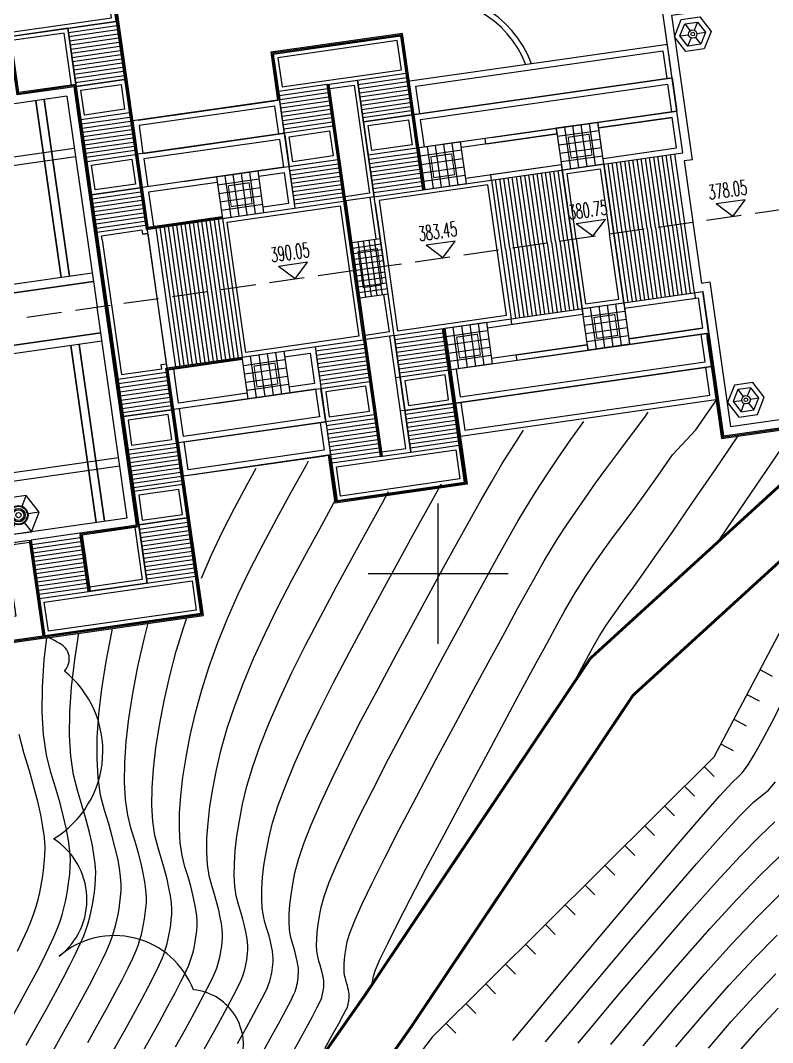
# Model space of a CAD drawing. Extents: x 351134 to 737836, y 2693212 to 3319468.
# Drawn here: x 524668 to 578336, y 3116116 to 3189061 of the extents above; entities that cross this region are included whole.
import ezdxf

# ---------------------------------------------------------------- set-up
doc = ezdxf.new("R2010")
doc.units = 0
doc.linetypes.add('DASH', pattern=[0.35, 0.25, -0.1])
for name, color, linetype in [('00000实测标高', 6, 'CONTINUOUS'), ('00景观层', 10, 'CONTINUOUS'), ('01佛教小品', 2, 'CONTINUOUS'), ('DGX', 8, 'CONTINUOUS'), ('DLSS', 4, 'CONTINUOUS'), ('DMTZ', 3, 'CONTINUOUS'), ('TK', 7, 'CONTINUOUS'), ('绿化', 3, 'CONTINUOUS')]:
    doc.layers.add(name, color=color, linetype=linetype)
doc.styles.add('_TCH_DIM', font='txt.shx', dxfattribs={"width": 0.8, "height": 3.5, "bigfont": 'hztxt.shx'})
doc.linetypes.add('FENCELINE2', pattern='A,6.35,-2.54,[132,ltypeshp.shx,S=2.54,R=0,X=-2.54,Y=0],-2.54,25.4', length=36.83)

# ---------------------------------------------------------------- blocks, each defined once
blk = doc.blocks.new('gehjj')
at = {"layer": '01佛教小品', "color": 11, "linetype": 'Continuous'}
for p, q in [((565372, 2770611), (565676, 2771366)), ((564191, 2771154), (564693, 2770514)), ((563632, 2769762), (564438, 2769877)), ((566602, 2770186), (565796, 2770071)), ((564558, 2768582), (564861, 2769337)), ((565541, 2769434), (566043, 2768794))]:
    blk.add_line(p, q, dxfattribs=at)
at = {"layer": '01佛教小品', "color": 11, "linetype": 'Continuous', "flags": 128}
blk.add_lwpolyline([(566602, 2770186), (565676, 2771366), (564191, 2771154), (563632, 2769762), (564558, 2768582), (566043, 2768794)], close=True, dxfattribs=at)
at = {"layer": '01佛教小品', "color": 11, "linetype": 'Continuous'}
for radius in [686, 636, 486, 386, 186]:
    blk.add_circle((565117, 2769974), radius, dxfattribs=at)

msp = doc.modelspace()

# ---------------------------------------------------------------- linework, layer by layer
at = {"layer": '00000实测标高', "color": 6}
for p, q in [((576387, 3176268, -355302), (574308, 3175971, -355302)), ((575496, 3175080, -355302), (576387, 3176268, -355302)), ((575496, 3175080, -355302), (574308, 3175971, -355302)), ((566413, 3174843, -355302), (564334, 3174546, -355302)), ((565522, 3173655, -355302), (566413, 3174843, -355302)), ((565522, 3173655, -355302), (564334, 3174546, -355302)), ((555696, 3173311, -355302), (553618, 3173014, -355302)), ((554806, 3172123, -355302), (555696, 3173311, -355302)), ((554806, 3172123, -355302), (553618, 3173014, -355302)), ((545155, 3171805, -355302), (543076, 3171508, -355302)), ((544264, 3170617, -355302), (545155, 3171805, -355302)), ((544264, 3170617, -355302), (543076, 3171508, -355302))]:
    msp.add_line(p, q, dxfattribs=at)
at = {"layer": '00000实测标高', "color": 7, "linetype": 'DASH', "ltscale": 10000, "elevation": -355302, "flags": 128}
msp.add_lwpolyline([(369208, 3145600), (691743, 3191693)], dxfattribs=at)
at = {"layer": '00景观层', "linetype": 'Continuous'}
for p, q in [((571104, 3185486, -355302), (570467, 3189941, -355302)), ((528044, 3188502, -355302), (530166, 3173653, -355302)), ((571348, 3179539, -355302), (572055, 3174589, -355302)), ((563329, 3178393, -355302), (564037, 3173443, -355302)), ((566299, 3178817, -355302), (567007, 3173867, -355302)), ((567007, 3173867, -355302), (566299, 3178817, -355302)), ((572763, 3169639, -355302), (572055, 3174589, -355302)), ((567714, 3168917, -355302), (567007, 3173867, -355302)), ((567007, 3173867, -355302), (567714, 3168917, -355302)), ((564744, 3168493, -355302), (564037, 3173443, -355302)), ((573770, 3166831, -355302), (573357, 3169724, -355302)), ((573357, 3169724, -355302), (573781, 3166754, -355302)), ((574194, 3163861, -355302), (573781, 3166754, -355302)), ((533703, 3148904, -355302), (531581, 3163753, -355302)), ((574194, 3163861, -355302), (574831, 3159406, -355302)), ((529496, 3148303, -355302), (528923, 3152312, -355302))]:
    msp.add_line(p, q, dxfattribs=at)
at = {"layer": '00景观层', "color": 250, "linetype": 'Continuous'}
for p, q in [((572074, 3188811, -355302), (572459, 3188320, -355302)), ((572755, 3188362, -355302), (572987, 3188941, -355302)), ((571730, 3187954, -355302), (572348, 3188043, -355302)), ((572300, 3187229, -355302), (572532, 3187807, -355302)), ((572828, 3187850, -355302), (573213, 3187359, -355302)), ((572940, 3188127, -355302), (573557, 3188215, -355302)), ((525778, 3183330, -355302), (527582, 3170708, -355302)), ((527582, 3170708, -355302), (525778, 3183330, -355302)), ((526372, 3183415, -355302), (528176, 3170793, -355302)), ((528176, 3170793, -355302), (526372, 3183415, -355302)), ((527981, 3183645, -355302), (530131, 3168597, -355302)), ((549576, 3176730, -355302), (547844, 3176483, -355302)), ((549916, 3176476, -355302), (547886, 3176186, -355302)), ((573017, 3169271, -355302), (573329, 3167093, -355302)), ((532282, 3153550, -355302), (530131, 3168597, -355302)), ((550991, 3166830, -355302), (549259, 3166583, -355302)), ((551330, 3166576, -355302), (549301, 3166286, -355302)), ((530079, 3153235, -355302), (528275, 3165857, -355302)), ((528275, 3165857, -355302), (530079, 3153235, -355302)), ((530673, 3153320, -355302), (528869, 3165942, -355302)), ((528869, 3165942, -355302), (530673, 3153320, -355302)), ((551755, 3163606, -355302), (551458, 3163564, -355302)), ((575863, 3162715, -355302), (576248, 3162225, -355302)), ((576544, 3162267, -355302), (576777, 3162846, -355302)), ((575520, 3161859, -355302), (576137, 3161947, -355302)), ((576089, 3161133, -355302), (576322, 3161712, -355302)), ((576618, 3161755, -355302), (577003, 3161264, -355302)), ((576729, 3162032, -355302), (577346, 3162120, -355302)), ((552094, 3161230, -355302), (551797, 3161188, -355302))]:
    msp.add_line(p, q, dxfattribs=at)
at = {"layer": '00景观层', "color": 1}
for p, q in [((528649, 3184267, -355302), (530166, 3173653, -355302)), ((533072, 3181948, -355302), (543169, 3183391, -355302)), ((533412, 3179572, -355302), (543509, 3181015, -355302)), ((543525, 3180902, -355302), (543849, 3178639, -355302)), ((533098, 3153139, -355302), (531581, 3163753, -355302)), ((546436, 3160537, -355302), (546112, 3162800, -355302)), ((536354, 3158981, -355302), (546452, 3160424, -355302)), ((536694, 3156605, -355302), (546791, 3158048, -355302))]:
    msp.add_line(p, q, dxfattribs=at)
at = {"layer": '00景观层', "color": 250, "linetype": 'DASH', "ltscale": 100}
for p, q in [((562962, 3180967, -355302), (562905, 3181362, -355302)), ((565931, 3181391, -355302), (565875, 3181787, -355302)), ((566299, 3178817, -355302), (565875, 3181787, -355302)), ((566299, 3178817, -355302), (566243, 3179213, -355302)), ((563329, 3178393, -355302), (563273, 3178789, -355302)), ((563329, 3178393, -355302), (563273, 3178789, -355302)), ((558281, 3177671, -355302), (558224, 3178067, -355302)), ((572763, 3169639, -355302), (572819, 3169243, -355302)), ((573357, 3169724, -355302), (573413, 3169328, -355302)), ((567714, 3168917, -355302), (567771, 3168521, -355302)), ((567714, 3168917, -355302), (568138, 3165947, -355302)), ((564744, 3168493, -355302), (564801, 3168097, -355302)), ((565112, 3165919, -355302), (565169, 3165523, -355302)), ((568082, 3166343, -355302), (568138, 3165947, -355302))]:
    msp.add_line(p, q, dxfattribs=at)
at = {"layer": '00景观层', "color": 11}
for p, q in [((565960, 3181192, -355302), (562990, 3180768, -355302)), ((563499, 3181447, -355302), (563923, 3178478, -355302)), ((564517, 3178562, -355302), (564093, 3181532, -355302)), ((565111, 3178647, -355302), (564687, 3181617, -355302)), ((565705, 3178732, -355302), (565281, 3181702, -355302)), ((563075, 3180174, -355302), (566045, 3180598, -355302)), ((556159, 3179792, -355302), (553189, 3179368, -355302)), ((553698, 3180047, -355302), (554123, 3177077, -355302)), ((554717, 3177162, -355302), (554292, 3180132, -355302)), ((555311, 3177246, -355302), (554886, 3180217, -355302)), ((555905, 3177331, -355302), (555480, 3180301, -355302)), ((563160, 3179580, -355302), (566130, 3180004, -355302)), ((553274, 3178774, -355302), (556244, 3179198, -355302)), ((563245, 3178986, -355302), (566214, 3179410, -355302)), ((541452, 3175265, -355302), (541027, 3178235, -355302)), ((553359, 3178180, -355302), (556329, 3178604, -355302)), ((541706, 3177726, -355302), (538736, 3177302, -355302)), ((539245, 3177981, -355302), (539670, 3175011, -355302)), ((540264, 3175096, -355302), (539839, 3178066, -355302)), ((540858, 3175181, -355302), (540433, 3178151, -355302)), ((553444, 3177586, -355302), (556414, 3178010, -355302)), ((538821, 3176708, -355302), (541791, 3177132, -355302)), ((538906, 3176114, -355302), (541876, 3176538, -355302)), ((538991, 3175520, -355302), (541961, 3175944, -355302)), ((548367, 3172820, -355302), (550397, 3173110, -355302)), ((548424, 3172424, -355302), (550453, 3172714, -355302)), ((548480, 3172028, -355302), (550510, 3172318, -355302)), ((548537, 3171632, -355302), (550566, 3171922, -355302)), ((548594, 3171236, -355302), (550623, 3171526, -355302)), ((548650, 3170840, -355302), (550680, 3171130, -355302)), ((548707, 3170444, -355302), (550736, 3170734, -355302)), ((548763, 3170048, -355302), (550793, 3170338, -355302)), ((548820, 3169652, -355302), (550849, 3169942, -355302)), ((566526, 3168748, -355302), (566950, 3165778, -355302)), ((567120, 3168833, -355302), (567544, 3165863, -355302)), ((564829, 3167899, -355302), (567799, 3168324, -355302)), ((565762, 3165608, -355302), (565338, 3168578, -355302)), ((565932, 3168663, -355302), (566356, 3165693, -355302)), ((556132, 3167262, -355302), (556556, 3164292, -355302)), ((556726, 3167347, -355302), (557150, 3164377, -355302)), ((557320, 3167432, -355302), (557744, 3164462, -355302)), ((564914, 3167306, -355302), (567884, 3167730, -355302)), ((555029, 3166498, -355302), (557998, 3166923, -355302)), ((555962, 3164207, -355302), (555538, 3167177, -355302)), ((564999, 3166712, -355302), (567969, 3167136, -355302)), ((568053, 3166542, -355302), (565084, 3166117, -355302)), ((555113, 3165904, -355302), (558083, 3166329, -355302)), ((541509, 3162142, -355302), (541085, 3165112, -355302)), ((541678, 3165197, -355302), (542103, 3162227, -355302)), ((542272, 3165282, -355302), (542697, 3162312, -355302)), ((542866, 3165367, -355302), (543291, 3162397, -355302)), ((555198, 3165311, -355302), (558168, 3165735, -355302)), ((558253, 3165141, -355302), (555283, 3164716, -355302)), ((540575, 3164433, -355302), (543545, 3164858, -355302)), ((540660, 3163839, -355302), (543630, 3164264, -355302)), ((540745, 3163245, -355302), (543715, 3163670, -355302)), ((543800, 3163076, -355302), (540830, 3162651, -355302))]:
    msp.add_line(p, q, dxfattribs=at)
at = {"layer": '00景观层', "color": 7}
for p, q in [((531581, 3163753, -355302), (530166, 3173653, -355302)), ((548311, 3173216, -355302), (550340, 3173506, -355302)), ((548877, 3169256, -355302), (550906, 3169546, -355302))]:
    msp.add_line(p, q, dxfattribs=at)
at = {"layer": '00景观层', "linetype": 'Continuous', "elevation": -355302, "flags": 128}
msp.add_lwpolyline([(561136, 3185958, 0.370406), (552388, 3190841, -0.433321), (539632, 3198339, 0.525419), (524577, 3205903)], format="xyb", dxfattribs=at)
at = {"layer": '00景观层', "color": 8, "linetype": 'Continuous', "elevation": -355302, "flags": 128}
msp.add_lwpolyline([(560730, 3185900, 0.366421), (552484, 3190453, -0.433307), (539238, 3198267, 0.527743), (524721, 3205525)], format="xyb", dxfattribs=at)
at = {"layer": '00景观层', "linetype": 'Continuous', "ltscale": 200, "elevation": -355302, "flags": 128}
for points in [[(571517, 3182593), (570467, 3189941), (602393, 3194503), (603868, 3184186)], [(573633, 3166733), (574704, 3159237), (606926, 3163842), (605431, 3174308)], [(573781, 3166754), (574831, 3159406), (606757, 3163969), (605282, 3174286)]]:
    msp.add_lwpolyline(points, dxfattribs=at)
at = {"layer": '00景观层', "color": 7, "elevation": -355302, "flags": 128}
for points in [[(519969, 3190227), (531254, 3191840), (533758, 3174318), (539055, 3175075)], [(520966, 3183248), (519990, 3190079), (531127, 3191670), (533631, 3174148)], [(531509, 3188998), (531127, 3191670), (519990, 3190079), (520372, 3187406), (531657, 3189019)], [(520372, 3187406), (531509, 3188998)], [(528617, 3184493), (528044, 3188502), (523837, 3187901)], [(527698, 3184210), (524431, 3183743), (523837, 3187901)], [(530874, 3168703), (528617, 3184493), (524558, 3183913), (523985, 3187922)], [(553529, 3176992), (551937, 3188129), (542533, 3186785), (543021, 3183370)], [(553380, 3176971), (551810, 3187959), (542703, 3186658), (543169, 3183391)], [(532103, 3184840), (528638, 3184345)], [(528638, 3184345), (532103, 3184840), (532443, 3182464), (528978, 3181969), (528638, 3184345)], [(547738, 3176164), (546549, 3184480), (548727, 3184791), (549916, 3176476)], [(530725, 3168682), (528490, 3184323), (527698, 3184210)], [(527698, 3184210), (527698, 3184210)], [(528490, 3184323), (530725, 3168682)], [(547886, 3176186), (546698, 3184501)], [(563329, 3178392), (566299, 3178817), (565875, 3181787), (562905, 3181362), (563329, 3178392)], [(553529, 3176992), (556499, 3177416), (556074, 3180386), (553105, 3179962), (553529, 3176992)], [(529402, 3178999), (532867, 3179494), (533207, 3177118), (529742, 3176623), (529402, 3178999)], [(539076, 3174926), (542046, 3175350), (541621, 3178320), (538651, 3177896), (539076, 3174926)], [(564037, 3173443), (563329, 3178393), (566299, 3178817), (567007, 3173867)], [(558281, 3177671), (559695, 3167771)], [(573357, 3169724), (573781, 3166754), (573781, 3166754), (574831, 3159406), (584978, 3160857), (584320, 3165460), (596051, 3167136), (594527, 3177800)], [(529742, 3176623), (533207, 3177118)], [(549153, 3166265), (547738, 3176164)], [(551330, 3166576), (549916, 3176476)], [(549986, 3175981), (550623, 3171526)], [(533631, 3174148), (539373, 3174969)], [(539076, 3174927), (540491, 3165027)], [(530124, 3173950), (533589, 3174445)], [(564037, 3173443), (564744, 3168493), (567714, 3168917), (567007, 3173867)], [(530166, 3173653), (531581, 3163753)], [(551260, 3167071), (550623, 3171526)], [(564744, 3168493), (567714, 3168918), (568138, 3165948), (565169, 3165523), (564744, 3168493)], [(530874, 3168703), (533130, 3152914), (529071, 3152334), (529644, 3148324)], [(530725, 3168682), (532961, 3153041), (532169, 3152928)], [(532961, 3153041), (530725, 3168682)], [(554944, 3167092), (557914, 3167517), (558338, 3164547), (555368, 3164122), (554944, 3167092)], [(554944, 3167092), (556535, 3155955), (547131, 3154611), (546643, 3158027)], [(554795, 3167071), (556366, 3156083), (547258, 3154781), (546791, 3158048)], [(549153, 3166265), (550341, 3157949), (552519, 3158260), (551330, 3166576)], [(573781, 3166754), (574852, 3159258)], [(549301, 3166286), (550489, 3157970)], [(540490, 3165027), (543460, 3165452), (543885, 3162482), (540915, 3162057), (540490, 3165027)], [(526434, 3144987), (537720, 3146599), (535216, 3164121), (540512, 3164878)], [(535046, 3164249), (540788, 3165069)], [(525437, 3151966), (526413, 3145135), (537550, 3146727), (535046, 3164249)], [(531624, 3163456), (535088, 3163952)], [(532006, 3160784), (535470, 3161279)], [(532345, 3158408), (535810, 3158903), (535470, 3161279), (532006, 3160784), (532345, 3158408)], [(533109, 3153062), (536574, 3153557), (536234, 3155933), (532769, 3155438), (533109, 3153062)], [(536574, 3153557), (533109, 3153062)], [(532169, 3152928), (528902, 3152461), (529496, 3148303)], [(533130, 3152914), (533703, 3148904), (529496, 3148303)], [(532169, 3152928), (532169, 3152928)], [(525288, 3151944), (523457, 3151683), (524172, 3146683), (492444, 3142149)], [(525288, 3151944), (526265, 3145114), (492706, 3140318)], [(525437, 3151966), (526434, 3144987), (492727, 3140169)], [(525288, 3151944), (525437, 3151966)], [(528902, 3152461), (525437, 3151966)], [(537168, 3149399), (537550, 3146727), (526413, 3145135), (526031, 3147808), (537316, 3149421)], [(526031, 3147808), (537168, 3149399)], [(526413, 3145135), (537550, 3146727)], [(526413, 3145135), (526434, 3144987)]]:
    msp.add_lwpolyline(points, dxfattribs=at)
at = {"layer": '00景观层', "color": 31, "linetype": 'FENCELINE2', "ltscale": 150, "elevation": -355302, "flags": 128}
for points in [[(519980, 3190153), (531191, 3191755), (533695, 3174233), (539065, 3175001)], [(530799, 3168693), (528554, 3184408), (524495, 3183828), (523911, 3187912)], [(553455, 3176981), (551874, 3188044), (542618, 3186721), (543095, 3183380)], [(546624, 3184491), (550415, 3157960)], [(573707, 3166743), (574767, 3159322), (606842, 3163905), (605357, 3174297)], [(530799, 3168693), (533045, 3152977), (528987, 3152397), (529570, 3148314)], [(554869, 3167082), (556450, 3156019), (547194, 3154696), (546717, 3158037)], [(526424, 3145061), (537635, 3146663), (535131, 3164185), (540501, 3164952)], [(525363, 3151955), (526349, 3145050), (492716, 3140244)]]:
    msp.add_lwpolyline(points, dxfattribs=at)
at = {"layer": '00景观层', "color": 250, "linetype": 'Continuous', "elevation": -355302, "flags": 128}
for points in [[(531170, 3189252), (530872, 3191331), (520330, 3189824), (520627, 3187745)], [(573557, 3188215), (573213, 3187359), (572300, 3187229), (571730, 3187954), (572074, 3188811), (572987, 3188941)], [(543339, 3184324), (551853, 3185541), (551556, 3187620), (543042, 3186403)], [(528978, 3184090), (531849, 3184500), (532103, 3182719), (529232, 3182308)], [(549491, 3181567), (552362, 3181977), (552617, 3180195), (549746, 3179785)], [(543848, 3180760), (546719, 3181171), (546974, 3179388), (544103, 3178979)], [(529742, 3178744), (532613, 3179155), (532867, 3177373), (529996, 3176963)], [(558026, 3177332), (550255, 3176221), (551585, 3166915), (559356, 3168026)], [(539415, 3174672), (547483, 3175825), (548813, 3166519), (540745, 3165366)], [(552349, 3161570), (555220, 3161980), (554965, 3163762), (552094, 3163351)], [(546706, 3160763), (549577, 3161173), (549322, 3162956), (546452, 3162545)], [(577346, 3162120), (576777, 3162846), (575863, 3162715), (575520, 3161859), (576089, 3161133), (577003, 3161264)], [(532600, 3158747), (535470, 3159157), (535216, 3160939), (532345, 3160529)], [(547216, 3157199), (555729, 3158416), (556026, 3156337), (547513, 3155120)], [(533364, 3153401), (536234, 3153812), (535980, 3155594), (533109, 3155183)], [(536913, 3149060), (537211, 3146981), (526668, 3145474), (526371, 3147553)]]:
    msp.add_lwpolyline(points, close=True, dxfattribs=at)
for points in [[(572621, 3179114), (572027, 3183272), (572027, 3183272), (571146, 3189432), (580105, 3190712), (580763, 3186109), (592494, 3187785), (593933, 3177715)], [(528087, 3188205), (531551, 3188701)], [(528320, 3184451), (527790, 3188163), (524028, 3187625)], [(528129, 3187908), (531594, 3188404)], [(528172, 3187611), (531636, 3188107)], [(528214, 3187315), (531679, 3187810)], [(528256, 3187018), (531721, 3187513)], [(528299, 3186721), (531764, 3187216)], [(528341, 3186424), (531806, 3186919)], [(528384, 3186127), (531849, 3186622)], [(528426, 3185830), (531891, 3186325)], [(553161, 3182394), (552878, 3184374), (570499, 3186892), (570782, 3184913)], [(528469, 3185533), (531933, 3186028)], [(528511, 3185236), (531976, 3185731)], [(528554, 3184939), (532018, 3185434)], [(528596, 3184642), (532061, 3185137)], [(548770, 3184494), (552235, 3184989)], [(546592, 3184183), (543127, 3183688)], [(546740, 3184204), (546740, 3184204), (548473, 3184452), (549576, 3176730)], [(548812, 3184197), (552277, 3184692)], [(548855, 3183900), (552319, 3184395)], [(548897, 3183603), (552362, 3184098)], [(553500, 3180018), (553218, 3181998), (570839, 3184517), (571121, 3182537)], [(527981, 3183645), (518477, 3182286)], [(546634, 3183886), (543169, 3183391)], [(546677, 3183589), (543212, 3183094)], [(548939, 3183306), (552404, 3183801)], [(548982, 3183009), (552447, 3183504)], [(543113, 3180958), (542830, 3182938), (533129, 3181552), (533412, 3179572)], [(546719, 3183292), (543254, 3182797)], [(546762, 3182995), (543297, 3182500)], [(546804, 3182698), (543339, 3182203)], [(549024, 3182712), (552489, 3183207)], [(549067, 3182415), (552532, 3182911)], [(552574, 3182614), (549109, 3182118)], [(529020, 3181672), (532485, 3182167)], [(529063, 3181375), (532528, 3181870)], [(546846, 3182401), (543382, 3181906)], [(546889, 3182104), (543424, 3181609)], [(565931, 3181391), (571178, 3182141)], [(566243, 3179213), (571489, 3179963), (571178, 3182141), (565931, 3181391)], [(529105, 3181078), (532570, 3181573)], [(529148, 3180781), (532612, 3181276)], [(546931, 3181807), (543467, 3181312)], [(529190, 3180484), (532655, 3180979)], [(529233, 3180187), (532697, 3180682)], [(530923, 3180731), (532313, 3180930)], [(543453, 3178583), (543170, 3180562), (533468, 3179176), (533751, 3177196)], [(562962, 3180967), (556131, 3179990)], [(557876, 3180240), (557819, 3180636)], [(557913, 3180245), (562962, 3180967)], [(528511, 3179932), (475967, 3172423)], [(529275, 3179890), (532740, 3180385)], [(529317, 3179593), (532782, 3180088)], [(529360, 3179296), (532825, 3179791)], [(528596, 3179338), (476356, 3171873)], [(549534, 3179149), (552998, 3179644)], [(549576, 3178852), (553041, 3179347)], [(549619, 3178555), (553083, 3179050)], [(567898, 3173994), (567190, 3178944)], [(568195, 3174037), (567487, 3178987)], [(568492, 3174079), (567784, 3179029)], [(568788, 3174122), (568081, 3179072)], [(569085, 3174164), (568378, 3179114)], [(569382, 3174207), (568675, 3179157)], [(569679, 3174249), (568972, 3179199)], [(569976, 3174292), (569269, 3179241)], [(570273, 3174334), (569566, 3179284)], [(570570, 3174376), (569863, 3179326)], [(570867, 3174419), (570160, 3179369)], [(571164, 3174461), (570457, 3179411)], [(571461, 3174504), (570754, 3179454)], [(571758, 3174546), (571051, 3179496)], [(572621, 3179114), (572027, 3179030), (573272, 3170318), (573866, 3170402)], [(543891, 3178342), (547356, 3178837)], [(543933, 3178045), (547398, 3178540)], [(543976, 3177748), (547441, 3178243)], [(549661, 3178258), (553126, 3178753)], [(549703, 3177961), (553168, 3178456)], [(556442, 3177812), (563273, 3178789)], [(558224, 3178067), (563273, 3178789)], [(562849, 3173273), (562141, 3178223)], [(563146, 3173315), (562438, 3178265)], [(563443, 3173358), (562735, 3178308)], [(563740, 3173400), (563032, 3178350)], [(564334, 3173485), (563669, 3178138), (566045, 3178478), (566710, 3173825)], [(567007, 3173867), (566299, 3178817)], [(567304, 3173910), (566596, 3178860)], [(567601, 3173952), (566893, 3178902)], [(538708, 3177500), (533808, 3176800), (534154, 3174375)], [(543820, 3176009), (543509, 3178187), (541678, 3177925)], [(544018, 3177451), (547483, 3177946)], [(544061, 3177154), (547526, 3177649)], [(549746, 3177664), (553211, 3178159)], [(549788, 3177367), (553253, 3177862)], [(549831, 3177070), (553296, 3177565)], [(559285, 3172764), (558578, 3177714)], [(559582, 3172806), (558875, 3177756)], [(559879, 3172849), (559172, 3177798)], [(560176, 3172891), (559469, 3177841)], [(560473, 3172933), (559766, 3177883)], [(560770, 3172976), (560063, 3177926)], [(561067, 3173018), (560360, 3177968)], [(561364, 3173061), (560657, 3178011)], [(561661, 3173103), (560954, 3178053)], [(561958, 3173146), (561250, 3178096)], [(562255, 3173188), (561547, 3178138)], [(562552, 3173231), (561844, 3178180)], [(573866, 3170402), (574460, 3166245), (574460, 3166245), (575340, 3160085), (584299, 3161366), (583641, 3165969), (595372, 3167645), (593933, 3177715)], [(529784, 3176326), (533249, 3176821)], [(544103, 3176857), (547568, 3177352)], [(544146, 3176560), (547610, 3177055)], [(544188, 3176263), (547653, 3176758)], [(549873, 3176773), (553338, 3177268)], [(529827, 3176029), (533292, 3176524)], [(529869, 3175732), (533334, 3176227)], [(544231, 3175966), (547695, 3176461)], [(550043, 3173463), (549619, 3176433)], [(529912, 3175435), (533376, 3175930)], [(529954, 3175138), (533419, 3175633)], [(529997, 3174841), (533461, 3175336)], [(541989, 3175747), (543820, 3176009)], [(530039, 3174544), (533504, 3175039)], [(530081, 3174247), (533546, 3174742)], [(536700, 3174587), (538115, 3164687)], [(536997, 3174629), (538412, 3164730)], [(537294, 3174672), (538709, 3164772)], [(537591, 3174714), (539006, 3164814)], [(537888, 3174757), (539303, 3164857)], [(538185, 3174799), (539600, 3164899)], [(538482, 3174842), (539897, 3164942)], [(538779, 3174884), (540194, 3164984)], [(530506, 3173399), (530463, 3173696), (533334, 3174106), (533377, 3173809), (533773, 3173866)], [(534706, 3164503), (535102, 3164560), (533773, 3173866), (533377, 3173809)], [(534321, 3174247), (535735, 3164347)], [(534618, 3174289), (536032, 3164390)], [(534915, 3174332), (536329, 3164432)], [(535211, 3174374), (536626, 3164474)], [(535508, 3174417), (536923, 3164517)], [(535805, 3174459), (537220, 3164559)], [(536102, 3174502), (537517, 3164602)], [(536399, 3174544), (537814, 3164644)], [(564334, 3173485), (564999, 3168832), (567375, 3169172), (566710, 3173825)], [(567007, 3173867), (567714, 3168917)], [(567304, 3173910), (568011, 3168960)], [(567601, 3173952), (568308, 3169002)], [(567898, 3173994), (568605, 3169045)], [(568195, 3174037), (568902, 3169087)], [(568492, 3174079), (569199, 3169129)], [(568788, 3174122), (569496, 3169172)], [(569085, 3174164), (569793, 3169214)], [(569382, 3174207), (570090, 3169257)], [(569679, 3174249), (570387, 3169299)], [(569976, 3174292), (570684, 3169342)], [(570273, 3174334), (570981, 3169384)], [(570570, 3174376), (571278, 3169426)], [(570867, 3174419), (571575, 3169469)], [(571164, 3174461), (571872, 3169511)], [(571461, 3174504), (572169, 3169554)], [(571758, 3174546), (572466, 3169596)], [(530506, 3173399), (531836, 3164093)], [(561661, 3173103), (562368, 3168153)], [(561958, 3173146), (562665, 3168196)], [(562255, 3173188), (562962, 3168238)], [(562552, 3173231), (563259, 3168281)], [(562849, 3173273), (563556, 3168323)], [(563146, 3173315), (563853, 3168365)], [(563443, 3173358), (564150, 3168408)], [(563740, 3173400), (564447, 3168450)], [(559285, 3172764), (559992, 3167814)], [(559582, 3172806), (560289, 3167856)], [(559879, 3172849), (560586, 3167899)], [(560176, 3172891), (560883, 3167941)], [(560473, 3172933), (561180, 3167983)], [(560770, 3172976), (561477, 3168026)], [(561067, 3173018), (561774, 3168068)], [(561364, 3173061), (562071, 3168111)], [(529785, 3171023), (480189, 3163935)], [(529870, 3170429), (480273, 3163341)], [(480273, 3163341), (529870, 3170429)], [(550991, 3166830), (550609, 3169503)], [(567771, 3168521), (573017, 3169271), (573329, 3167093), (568082, 3166343)], [(557970, 3167121), (564801, 3168097)], [(559752, 3167375), (564801, 3168097)], [(559659, 3167766), (559715, 3167370)], [(530393, 3166766), (480797, 3159678)], [(480797, 3159678), (530393, 3166766)], [(550447, 3158267), (550447, 3158267), (552179, 3158515), (551033, 3166533)], [(551373, 3166279), (554838, 3166774)], [(555764, 3164179), (556047, 3162199), (573520, 3164696), (573237, 3166676)], [(568082, 3166343), (573329, 3167093)], [(530478, 3166172), (480882, 3159084)], [(545730, 3165472), (549195, 3165968)], [(551415, 3165982), (554880, 3166477)], [(551458, 3165685), (554923, 3166180)], [(551500, 3165388), (554965, 3165883)], [(565112, 3165919), (558281, 3164943)], [(560063, 3165197), (565112, 3165919)], [(543517, 3165055), (545348, 3165317)], [(545348, 3165317), (545660, 3163139), (543828, 3162877)], [(545773, 3165175), (549237, 3165671)], [(545815, 3164878), (549280, 3165374)], [(545858, 3164581), (549322, 3165077)], [(551543, 3165091), (555007, 3165586)], [(551585, 3164794), (555050, 3165289)], [(560027, 3165192), (560083, 3164796)], [(531836, 3164093), (531878, 3163796), (534749, 3164206), (534706, 3164503), (535102, 3164560)], [(545900, 3164285), (549365, 3164780)], [(545942, 3163988), (549407, 3164483)], [(551628, 3164497), (555092, 3164992)], [(551670, 3164200), (555135, 3164695)], [(551712, 3163903), (555177, 3164398)], [(531666, 3163159), (535131, 3163655)], [(540858, 3162453), (535958, 3161753), (535612, 3164178)], [(545985, 3163691), (549450, 3164186)], [(546027, 3163394), (549492, 3163889)], [(556104, 3161803), (556387, 3159823), (573859, 3162320), (573576, 3164300)], [(531708, 3162862), (535173, 3163358)], [(531751, 3162565), (535216, 3163061)], [(546070, 3163097), (549535, 3163592)], [(531793, 3162269), (535258, 3162764)], [(531836, 3161972), (535301, 3162467)], [(531878, 3161675), (535343, 3162170)], [(545716, 3162743), (545999, 3160763), (536298, 3159377), (536015, 3161357)], [(531921, 3161378), (535385, 3161873)], [(531963, 3161081), (535428, 3161576)], [(555602, 3161428), (552137, 3160933)], [(552179, 3160636), (555644, 3161131)], [(552222, 3160339), (555687, 3160834)], [(546056, 3160367), (546339, 3158387), (536637, 3157001), (536354, 3158981)], [(549959, 3160622), (546494, 3160127)], [(550001, 3160325), (546537, 3159830)], [(550044, 3160028), (546579, 3159533)], [(552264, 3160042), (555729, 3160537)], [(552307, 3159745), (555771, 3160240)], [(550086, 3159731), (546621, 3159236)], [(550129, 3159434), (546664, 3158939)], [(552349, 3159448), (555814, 3159943)], [(552391, 3159151), (555856, 3159646)], [(552434, 3158854), (555899, 3159349)], [(532387, 3158111), (535852, 3158606)], [(550171, 3159137), (546706, 3158642)], [(550214, 3158840), (546749, 3158345)], [(550256, 3158543), (546791, 3158048)], [(552476, 3158557), (555941, 3159052)], [(531666, 3157856), (479426, 3150391)], [(532430, 3157814), (535895, 3158309)], [(532472, 3157517), (535937, 3158012)], [(550299, 3158246), (546834, 3157751)], [(531751, 3157262), (479207, 3149753)], [(532515, 3157220), (535980, 3157715)], [(532557, 3156923), (536022, 3157418)], [(532600, 3156626), (536065, 3157121)], [(534290, 3157170), (535680, 3157369)], [(532642, 3156329), (536107, 3156824)], [(532685, 3156032), (536149, 3156527)], [(532727, 3155735), (536192, 3156230)], [(532282, 3153550), (522778, 3152192)], [(532833, 3152871), (533364, 3149159), (529602, 3148621)], [(533151, 3152765), (536616, 3153260)], [(533194, 3152468), (536659, 3152963)], [(525479, 3151669), (528944, 3152164)], [(533236, 3152171), (536701, 3152666)], [(533279, 3151874), (536744, 3152369)], [(533321, 3151577), (536786, 3152072)], [(525310, 3151796), (523627, 3151555), (524341, 3146556), (492465, 3142001)], [(525522, 3151372), (528987, 3151867)], [(525564, 3151075), (529029, 3151570)], [(525607, 3150778), (529072, 3151273)], [(533364, 3151280), (536828, 3151775)], [(533406, 3150983), (536871, 3151478)], [(525649, 3150481), (529114, 3150976)], [(525692, 3150184), (529156, 3150679)], [(533449, 3150686), (536913, 3151181)], [(533491, 3150389), (536956, 3150884)], [(533533, 3150092), (536998, 3150587)], [(525734, 3149887), (529199, 3150382)], [(525776, 3149590), (529241, 3150085)], [(525819, 3149293), (529284, 3149788)], [(533576, 3149795), (537041, 3150290)], [(533618, 3149498), (537083, 3149993)], [(525861, 3148996), (529326, 3149491)], [(525904, 3148699), (529369, 3149194)], [(533661, 3149201), (537126, 3149696)], [(525946, 3148402), (529411, 3148897)], [(525989, 3148105), (529454, 3148600)]]:
    msp.add_lwpolyline(points, dxfattribs=at)
at = {"layer": '00景观层', "color": 11, "linetype": 'Continuous', "elevation": -355302, "flags": 128}
for points in [[(573957, 3188273), (573463, 3187041), (572149, 3186854), (571330, 3187897), (571824, 3189129), (573138, 3189316)], [(577746, 3162177), (576927, 3163221), (575614, 3163033), (575120, 3161802), (575939, 3160758), (577252, 3160946)]]:
    msp.add_lwpolyline(points, close=True, dxfattribs=at)
at = {"layer": '00景观层', "color": 1, "elevation": -355302, "flags": 128}
for points in [[(544214, 3176079), (542703, 3186658), (551810, 3187959), (553380, 3176971)], [(570838, 3187345), (552277, 3184692)], [(552940, 3180054), (552616, 3182317), (571178, 3184969), (571517, 3182593)], [(546549, 3184480), (543085, 3183985)], [(543509, 3181015), (543169, 3183391), (532676, 3181891), (533000, 3179628)], [(535596, 3182309), (542774, 3183334)], [(546974, 3181510), (543509, 3181015)], [(543849, 3178639), (543509, 3181015), (533016, 3179515), (533355, 3177140)], [(535936, 3179933), (543113, 3180958)], [(529402, 3178999), (532867, 3179494)], [(547886, 3176186), (549301, 3166286)], [(545746, 3165360), (547258, 3154781), (556366, 3156083), (554795, 3167071)], [(555236, 3163988), (555559, 3161725), (573972, 3164357), (573675, 3166436)], [(535062, 3164136), (537550, 3146727), (526413, 3145135), (525437, 3151966)], [(546112, 3162800), (546452, 3160424), (535958, 3158924), (535619, 3161300)], [(574460, 3162002), (555899, 3159349)], [(549917, 3160919), (546452, 3160424)], [(546452, 3160424), (546791, 3158048), (536298, 3156548), (535974, 3158811)], [(538879, 3159341), (546056, 3160367)], [(532345, 3158408), (535810, 3158903)], [(539218, 3156966), (546395, 3157991)], [(550341, 3157949), (546876, 3157454)], [(526434, 3144987), (483125, 3138797)]]:
    msp.add_lwpolyline(points, dxfattribs=at)
at = {"layer": '00景观层', "linetype": 'Continuous', "elevation": -355302, "flags": 128}
for points in [[(544273, 3175669), (542761, 3186248)], [(546549, 3184480), (548727, 3184791)], [(548727, 3184791), (552192, 3185286)], [(549916, 3176476), (548727, 3184791)], [(571029, 3184948), (549152, 3181821)], [(547738, 3176164), (546549, 3184480)], [(558281, 3177671), (571942, 3179623), (571517, 3182593), (549491, 3179446)], [(558252, 3180698), (571517, 3182593)], [(552616, 3182317), (549152, 3181821)], [(549152, 3181821), (552616, 3182317), (552956, 3179940), (549491, 3179446), (549152, 3181821)], [(536276, 3177557), (547313, 3179134)], [(543849, 3178639), (547313, 3179134)], [(549916, 3176476), (571942, 3179623)], [(543453, 3178583), (533355, 3177140)], [(533730, 3174163), (547886, 3176186)], [(551330, 3166576), (573357, 3169724)], [(559695, 3167771), (573357, 3169724), (573781, 3166754), (551755, 3163606)], [(551330, 3166576), (552519, 3158260)], [(560516, 3164858), (573781, 3166754)], [(535145, 3164263), (549301, 3166286)], [(549153, 3166265), (550341, 3157949)], [(545688, 3165769), (547200, 3155191)], [(573972, 3164357), (552094, 3161230)], [(552094, 3161230), (555559, 3161725), (555220, 3164102), (551755, 3163606), (552094, 3161230)], [(574831, 3159406), (606757, 3163969)], [(538539, 3161717), (549577, 3163295)], [(546112, 3162800), (549577, 3163295)], [(545716, 3162743), (535619, 3161300)], [(555559, 3161725), (552094, 3161230)], [(552519, 3158260), (555984, 3158755)], [(550341, 3157949), (552519, 3158260)]]:
    msp.add_lwpolyline(points, dxfattribs=at)
at = {"layer": '00景观层', "color": 31, "linetype": 'DASH', "ltscale": 1000, "const_width": 75, "elevation": -355302, "flags": 128}
for points in [[(563966, 3179241), (565451, 3179453), (565238, 3180938), (563754, 3180726)], [(554165, 3177840), (555650, 3178053), (555438, 3179538), (553953, 3179326)], [(539712, 3175774), (541197, 3175987), (540985, 3177472), (539500, 3177260)], [(565593, 3167857), (567078, 3168069), (567290, 3166584), (565805, 3166372)], [(555792, 3166456), (557277, 3166668), (557489, 3165183), (556005, 3164971)], [(541339, 3164391), (542824, 3164603), (543036, 3163118), (541551, 3162906)]]:
    msp.add_lwpolyline(points, close=True, dxfattribs=at)
at = {"layer": '00景观层', "color": 11, "elevation": -355302, "flags": 128}
for points in [[(549322, 3169320), (548756, 3173279)], [(549718, 3169376), (549152, 3173336)], [(550114, 3169433), (549548, 3173392)], [(550510, 3169489), (549944, 3173449)]]:
    msp.add_lwpolyline(points, dxfattribs=at)
at = {"layer": '00景观层', "color": 31, "linetype": 'DASH', "ltscale": 1000, "const_width": 75, "elevation": -355302, "flags": 128}
msp.add_lwpolyline([(550411, 3170182), (549124, 3169998), (548756, 3172572), (550142, 3172770), (550496, 3170295)], dxfattribs=at)
at = {"layer": '00景观层', "color": 250, "linetype": 'Continuous'}
for centre, radius in [((572644, 3188085, -355302), 299), ((572644, 3188085, -355302), 131), ((576433, 3161990, -355302), 299), ((576433, 3161990, -355302), 131)]:
    msp.add_circle(centre, radius, dxfattribs=at)
at = {"layer": 'DGX', "color": 8, "linetype": 'Continuous'}
for points in [[(549751, 3120246), (549763, 3120347), (549802, 3120596), (549853, 3120863), (550006, 3121306), (550347, 3122081), (550878, 3123189), (551598, 3124630), (552508, 3126403), (553607, 3128509), (554895, 3130948), (556373, 3133719), (557866, 3136507), (559202, 3138996), (560381, 3141186), (561403, 3143076), (562267, 3144668), (562974, 3145961), (563524, 3146954), (563916, 3147648), (564249, 3148211), (564621, 3148808), (565032, 3149441), (565481, 3150109), (565969, 3150812), (566496, 3151550), (567062, 3152324), (567667, 3153132), (568355, 3154059), (569174, 3155187), (570123, 3156517), (571201, 3158048), (572855, 3159844), (574194, 3161777), (574315, 3161954)], [(574426, 3151830), (574616, 3152109), (576793, 3155297), (579291, 3158956), (579969, 3159989)], [(564036, 3141599), (564413, 3142298), (565056, 3143483), (565515, 3144321), (565789, 3144811), (565982, 3145137), (566198, 3145484), (566436, 3145851), (566697, 3146238), (566980, 3146646), (567286, 3147074), (567614, 3147523), (567964, 3147992), (568439, 3148639), (569138, 3149622), (570062, 3150940), (571210, 3152595), (572584, 3154585), (574182, 3156911), (575891, 3159406)], [(559815, 3116272), (563402, 3120570), (566538, 3124312), (569224, 3127499), (571461, 3130130), (573247, 3132206), (574583, 3133726), (575469, 3134690), (575905, 3135099), (576169, 3135359), (576539, 3135876), (577015, 3136650), (577597, 3137680), (578284, 3138968), (579077, 3140513)], [(562139, 3116177), (565400, 3120077), (568281, 3123491), (570782, 3126419), (572903, 3128861), (574645, 3130818), (576006, 3132288), (576988, 3133274), (577591, 3133773), (578037, 3134136), (578550, 3134713)], [(564463, 3116083), (567398, 3119584), (570023, 3122670), (572339, 3125339), (574345, 3127592), (576042, 3129430), (577430, 3130851), (578508, 3131857)], [(566787, 3115989), (569396, 3119092), (571766, 3121848), (573896, 3124259), (575788, 3126323), (577440, 3128042), (578853, 3129414)], [(569110, 3115894), (571394, 3118599), (573508, 3121027), (575454, 3123179), (577230, 3125055), (578838, 3126654)], [(571434, 3115800), (573392, 3118106), (575251, 3120206), (577011, 3122099), (578673, 3123786)], [(573758, 3115706), (575390, 3117613), (576993, 3119385), (578568, 3121019)], [(576081, 3115611), (577388, 3117121), (578736, 3118563)]]:
    msp.add_lwpolyline(points, dxfattribs=at)
for points, elevation in [([(546390, 3115688), (546946, 3116688), (547385, 3117484), (547706, 3118076), (547909, 3118465), (547995, 3118650), (548021, 3118734), (548044, 3118819), (548065, 3118905), (548083, 3118992), (548098, 3119081), (548111, 3119171), (548121, 3119262), (548128, 3119354), (548130, 3119454), (548122, 3119570), (548104, 3119701), (548078, 3119848), (548041, 3120010), (547996, 3120188), (547940, 3120381), (547876, 3120589), (547817, 3120821), (547779, 3121084), (547761, 3121378), (547765, 3121703), (547789, 3122060), (547834, 3122448), (547900, 3122867), (547986, 3123317), (548170, 3123927), (548527, 3124826), (549058, 3126014), (549763, 3127491), (550641, 3129256), (551693, 3131311), (552919, 3133654), (554318, 3136286), (555739, 3138937), (557030, 3141338), (558191, 3143488), (559221, 3145388), (560122, 3147038), (560892, 3148438), (561533, 3149587), (562043, 3150485), (562516, 3151284), (563044, 3152132), (563627, 3153031), (564266, 3153979), (564959, 3154978), (565707, 3156026), (566510, 3157124), (567369, 3158273), (568272, 3159479), (569211, 3160753), (569463, 3161100)], 15698), ([(543862, 3115005), (544523, 3116191), (545072, 3117183), (545507, 3117981), (545828, 3118584), (546037, 3118992), (546132, 3119207), (546168, 3119325), (546201, 3119444), (546230, 3119565), (546255, 3119688), (546277, 3119813), (546294, 3119939), (546309, 3120067), (546319, 3120197), (546321, 3120338), (546310, 3120501), (546285, 3120685), (546247, 3120892), (546196, 3121120), (546132, 3121370), (546055, 3121641), (545964, 3121934), (545881, 3122260), (545827, 3122630), (545803, 3123044), (545808, 3123501), (545842, 3124003), (545905, 3124548), (545997, 3125138), (546119, 3125771), (546334, 3126549), (546707, 3127571), (547239, 3128839), (547928, 3130352), (548775, 3132109), (549780, 3134112), (550942, 3136360), (552263, 3138852), (553611, 3141367), (554857, 3143680), (556000, 3145791), (557039, 3147700), (557976, 3149408), (558811, 3150915), (559542, 3152220), (560171, 3153323), (560783, 3154357), (561467, 3155457), (562223, 3156621), (563050, 3157850), (563948, 3159144), (564877, 3160445)], 16698), ([(542007, 3115524), (542657, 3116694), (543198, 3117678), (543629, 3118477), (543951, 3119091), (544164, 3119520), (544268, 3119764), (544315, 3119916), (544357, 3120070), (544394, 3120226), (544427, 3120384), (544455, 3120545), (544478, 3120708), (544496, 3120873), (544510, 3121040), (544512, 3121222), (544498, 3121432), (544466, 3121670), (544417, 3121936), (544352, 3122230), (544269, 3122552), (544169, 3122901), (544052, 3123279), (543945, 3123699), (543876, 3124176), (543844, 3124710), (543850, 3125299), (543894, 3125946), (543976, 3126649), (544095, 3127409), (544252, 3128225), (544499, 3129170), (544888, 3130316), (545419, 3131664), (546092, 3133213), (546908, 3134962), (547866, 3136914), (548966, 3139066), (550208, 3141419), (551484, 3143797), (552684, 3146022), (553809, 3148093), (554858, 3150012), (555831, 3151779), (556729, 3153392), (557551, 3154852), (558298, 3156160), (559050, 3157431), (559891, 3158781), (560571, 3159829)], 17698), ([(533110, 3114953), (533896, 3116352), (534590, 3117603), (535192, 3118705), (535701, 3119659), (536117, 3120465), (536442, 3121122), (536674, 3121631), (536814, 3121991), (536903, 3122279), (536983, 3122572), (537053, 3122868), (537115, 3123169), (537168, 3123473), (537212, 3123782), (537246, 3124095), (537272, 3124412), (537277, 3124757), (537249, 3125155), (537189, 3125607), (537097, 3126111), (536972, 3126669), (536815, 3127279), (536625, 3127943), (536403, 3128660), (536201, 3129457), (536069, 3130361), (536010, 3131373), (536021, 3132492), (536105, 3133718), (536259, 3135052), (536485, 3136493), (536783, 3138041), (537156, 3139656), (537608, 3141297), (538140, 3142964), (538751, 3144656), (539442, 3146375), (540212, 3148119), (541061, 3149890), (541990, 3151686), (542975, 3153517), (543993, 3155389), (545045, 3157304), (545230, 3157637)], 21698), ([(537591, 3149266), (538298, 3150921), (539085, 3152596), (539935, 3154253), (540847, 3155946), (541477, 3157100)], 22698), ([(540153, 3116044), (540791, 3117197), (541323, 3118173), (541751, 3118974), (542074, 3119599), (542292, 3120048), (542404, 3120320), (542462, 3120506), (542513, 3120695), (542559, 3120887), (542599, 3121081), (542633, 3121277), (542661, 3121476), (542684, 3121678), (542700, 3121883), (542703, 3122105), (542686, 3122363), (542647, 3122654), (542587, 3122980), (542507, 3123339), (542405, 3123734), (542283, 3124162), (542139, 3124624), (542009, 3125139), (541924, 3125722), (541886, 3126375), (541893, 3127098), (541947, 3127889), (542047, 3128750), (542193, 3129680), (542385, 3130679), (542663, 3131792), (543068, 3133062), (543599, 3134489), (544257, 3136074), (545041, 3137816), (545952, 3139715), (546990, 3141772), (548154, 3143986), (549357, 3146227), (550511, 3148363), (551618, 3150396), (552676, 3152324), (553686, 3154149), (554647, 3155869), (554707, 3155975)], 18698), ([(535734, 3115807), (536444, 3117083), (537058, 3118202), (537575, 3119164), (537995, 3119968), (538319, 3120614), (538546, 3121103), (538677, 3121434), (538756, 3121688), (538826, 3121946), (538889, 3122208), (538943, 3122473), (538990, 3122741), (539028, 3123013), (539059, 3123289), (539081, 3123569), (539086, 3123873), (539062, 3124224), (539009, 3124622), (538927, 3125067), (538817, 3125559), (538678, 3126098), (538511, 3126683), (538315, 3127315), (538137, 3128018), (538021, 3128815), (537968, 3129707), (537979, 3130694), (538052, 3131775), (538188, 3132951), (538388, 3134222), (538650, 3135587), (538992, 3137035), (539428, 3138552), (539960, 3140139), (540587, 3141795), (541308, 3143522), (542125, 3145318), (543037, 3147184), (544044, 3149119), (545102, 3151087), (546166, 3153047), (547180, 3154899)], 20698), ([(537572, 3115261), (538299, 3116564), (538924, 3117699), (539449, 3118669), (539873, 3119471), (540196, 3120106), (540419, 3120575), (540541, 3120877), (540609, 3121097), (540670, 3121321), (540724, 3121547), (540771, 3121777), (540811, 3122009), (540845, 3122245), (540871, 3122484), (540891, 3122726), (540895, 3122989), (540874, 3123293), (540828, 3123638), (540757, 3124023), (540662, 3124449), (540542, 3124916), (540397, 3125422), (540227, 3125970), (540073, 3126578), (539972, 3127269), (539927, 3128041), (539936, 3128896), (539999, 3129832), (540118, 3130850), (540290, 3131951), (540517, 3133133), (540827, 3134413), (541248, 3135807), (541779, 3137314), (542422, 3138934), (543175, 3140669), (544039, 3142516), (545014, 3144478), (546099, 3146553), (547229, 3148657), (548339, 3150705), (549427, 3152699), (550494, 3154636), (550939, 3155436)], 19698), ([(531292, 3115534), (532058, 3116898), (532736, 3118123), (533325, 3119208), (533826, 3120154), (534240, 3120961), (534565, 3121629), (534801, 3122158), (534950, 3122548), (535050, 3122870), (535139, 3123197), (535218, 3123529), (535287, 3123865), (535346, 3124205), (535395, 3124551), (535434, 3124900), (535463, 3125254), (535468, 3125641), (535437, 3126086), (535370, 3126591), (535267, 3127155), (535127, 3127779), (534952, 3128461), (534739, 3129204), (534491, 3130005), (534264, 3130896), (534118, 3131907), (534051, 3133039), (534064, 3134290), (534157, 3135661), (534330, 3137152), (534583, 3138764), (534916, 3140495), (535320, 3142278), (535788, 3144042), (536320, 3145789), (536542, 3146431)], 22698), ([(526877, 3115302), (527657, 3116696), (528382, 3117990), (529027, 3119162), (529592, 3120214), (530078, 3121145), (530484, 3121955), (530810, 3122645), (531056, 3123213), (531223, 3123662), (531343, 3124052), (531452, 3124448), (531548, 3124850), (531631, 3125257), (531703, 3125670), (531762, 3126088), (531809, 3126511), (531844, 3126940), (531851, 3127408), (531813, 3127948), (531732, 3128560), (531607, 3129243), (531438, 3129998), (531225, 3130825), (530968, 3131725), (530667, 3132695), (530392, 3133775), (530215, 3135000), (530134, 3136370), (530150, 3137886), (530262, 3139547), (530472, 3141354), (530778, 3143306), (531181, 3145403), (531241, 3145673)], 24698), ([(529475, 3116115), (530220, 3117444), (530881, 3118642), (531459, 3119711), (531952, 3120649), (532362, 3121458), (532687, 3122137), (532929, 3122686), (533086, 3123105), (533196, 3123461), (533295, 3123823), (533383, 3124189), (533459, 3124561), (533525, 3124938), (533579, 3125319), (533622, 3125706), (533653, 3126097), (533659, 3126524), (533625, 3127017), (533551, 3127575), (533437, 3128199), (533283, 3128888), (533088, 3129643), (532854, 3130464), (532579, 3131350), (532328, 3132336), (532166, 3133454), (532092, 3134705), (532107, 3136088), (532210, 3137604), (532401, 3139253), (532681, 3141035), (533049, 3142949), (533485, 3144899), (533776, 3146036)], 23698), ([(524022, 3117858), (524706, 3119081), (525318, 3120201), (525860, 3121219), (526330, 3122135), (526728, 3122949), (527055, 3123660), (527311, 3124269), (527496, 3124775), (527637, 3125234), (527764, 3125699), (527877, 3126171), (527976, 3126649), (528060, 3127134), (528129, 3127625), (528184, 3128122), (528225, 3128626), (528233, 3129176), (528189, 3129810), (528094, 3130528), (527947, 3131331), (527748, 3132218), (527498, 3133189), (527196, 3134245), (526843, 3135386), (526520, 3136654), (526312, 3138092), (526217, 3139702), (526235, 3141482), (526368, 3143433), (526550, 3145003)], 26698), ([(525083, 3115924), (525839, 3117277), (526544, 3118535), (527173, 3119682), (527726, 3120716), (528204, 3121640), (528606, 3122452), (528933, 3123152), (529184, 3123741), (529359, 3124218), (529490, 3124643), (529608, 3125074), (529712, 3125510), (529804, 3125953), (529881, 3126402), (529946, 3126856), (529997, 3127317), (530035, 3127783), (530042, 3128292), (530001, 3128879), (529913, 3129544), (529777, 3130287), (529593, 3131108), (529361, 3132007), (529082, 3132985), (528755, 3134041), (528456, 3135214), (528263, 3136546), (528175, 3138036), (528193, 3139684), (528315, 3141490), (528543, 3143455), (528837, 3145330)], 25698), ([(524455, 3122630), (524850, 3123445), (525178, 3124167), (525439, 3124796), (525632, 3125332), (525784, 3125825), (525921, 3126325), (526042, 3126832), (526148, 3127345), (526238, 3127866), (526313, 3128393), (526372, 3128928), (526416, 3129469), (526424, 3130060), (526377, 3130741), (526275, 3131512), (526117, 3132375), (525903, 3133328), (525634, 3134371), (525310, 3135506), (524931, 3136731), (524584, 3138093)], 27698)]:
    msp.add_lwpolyline(points, dxfattribs=dict(at, elevation=elevation))
at = {"layer": 'DLSS', "linetype": 'Continuous'}
for p, q in [((568376, 3140893, 11466), (552580, 3117280, 11466)), ((552580, 3117280, 11466), (542893, 3103441, 11466))]:
    msp.add_line(p, q, dxfattribs=at)
at = {"layer": 'DLSS', "linetype": 'Continuous', "const_width": 200, "flags": 128}
for points, elevation in [([(581261, 3158069), (565321, 3143520), (549278, 3119539), (539582, 3105687), (527525, 3087350), (501176, 3075394), (460312, 3066630), (449913, 3067898)], -355302), ([(583958, 3155115), (568376, 3140893), (552580, 3117280), (542893, 3103441), (530232, 3084186), (502437, 3071573), (460495, 3062578), (448890, 3063993)], 11466)]:
    msp.add_lwpolyline(points, dxfattribs=dict(at, elevation=elevation))
at = {"layer": 'DMTZ', "linetype": 'Continuous', "flags": 128}
msp.add_lwpolyline([(583958, 3155115), (574138, 3136491), (554053, 3116506), (543489, 3102665), (531336, 3083372), (501601, 3069450), (460158, 3061226), (448644, 3062694), (431045, 3069744), (409092, 3081205), (390745, 3085664), (380915, 3090631), (375992, 3098139), (367076, 3115754), (366567, 3128473), (368068, 3139011), (367856, 3145200), (366054, 3155738), (365582, 3170567), (383610, 3188023), (392943, 3202311), (393050, 3209309), (398737, 3218066)], dxfattribs=at)
msp.add_lwpolyline([(583958, 3155115), (574138, 3136491), (554053, 3116506), (543489, 3102665), (531336, 3083372), (501601, 3069450), (460158, 3061226), (448644, 3062694), (431045, 3069744), (409092, 3081205), (390745, 3085664), (380915, 3090631), (375992, 3098139), (367076, 3115754), (366567, 3128473), (368068, 3139011), (367856, 3145200), (366054, 3155738), (365582, 3170567), (383610, 3188023), (392943, 3202311), (393050, 3209309), (398737, 3218066)], dxfattribs=at)
at = {"layer": 'DMTZ', "linetype": 'Continuous', "elevation": -355302, "flags": 128}
for points in [[(577428, 3142731), (578312, 3142265)], [(577428, 3142731), (578312, 3142265)], [(576495, 3140962), (577380, 3140495)], [(576495, 3140962), (577380, 3140495)], [(575562, 3139193), (576447, 3138726)], [(575562, 3139193), (576447, 3138726)], [(574629, 3137424), (575514, 3136957)], [(574629, 3137424), (575514, 3136957)], [(573467, 3135824), (574173, 3135115)], [(573467, 3135824), (574173, 3135115)], [(572049, 3134413), (572755, 3133704)], [(572049, 3134413), (572755, 3133704)], [(570632, 3133003), (571337, 3132294)], [(569214, 3131592), (569919, 3130883)], [(567796, 3130181), (568502, 3129472)], [(566379, 3128771), (567084, 3128062)], [(564961, 3127360), (565666, 3126651)], [(563543, 3125949), (564248, 3125240)], [(563543, 3125949), (564248, 3125240)], [(562125, 3124538), (562831, 3123830)], [(562125, 3124538), (562831, 3123830)], [(560708, 3123128), (561413, 3122419)], [(560708, 3123128), (561413, 3122419)], [(559290, 3121717), (559995, 3121008)], [(559290, 3121717), (559995, 3121008)], [(557872, 3120306), (558577, 3119598)], [(557872, 3120306), (558577, 3119598)], [(556454, 3118896), (557160, 3118187)], [(556454, 3118896), (557160, 3118187)], [(555037, 3117485), (555742, 3116776)], [(555037, 3117485), (555742, 3116776)]]:
    msp.add_lwpolyline(points, dxfattribs=at)
at = {"layer": 'TK', "linetype": 'Continuous'}
for p, q in [((554481, 3144581, -355302), (554481, 3154581, -355302)), ((554481, 3144581, -355302), (554481, 3154581, -355302)), ((549481, 3149581, -355302), (559481, 3149581, -355302)), ((549481, 3149581, -355302), (559481, 3149581, -355302))]:
    msp.add_line(p, q, dxfattribs=at)
at = {"layer": '绿化', "color": 7, "elevation": -355302, "flags": 128}
msp.add_lwpolyline([(531191, 3191755), (537635, 3146663), (492716, 3140244), (486272, 3185336)], close=True, dxfattribs=at)
at = {"layer": '绿化', "linetype": 'Continuous', "elevation": -279102, "flags": 128}
msp.add_lwpolyline([(540203, 3114294, 0.520567), (537010, 3119880, 0.520567), (527428, 3122274, 0.520567), (527029, 3130653, 0.520567), (527802, 3142628, 0.520567), (527428, 3144618, 0.01684), (526678, 3145021, 0.01684)], format="xyb", dxfattribs=at)

# ---------------------------------------------------------------- block references
at = {"layer": '00景观层', "color": 7}
msp.add_blockref('gehjj', (-40592, 383781, -355302), dxfattribs=at)

# ---------------------------------------------------------------- texts
at = {"layer": '00000实测标高', "color": 6, "style": '_TCH_DIM', "width": 0.564706}
for s, p in [('378.05', (573833, 3176257, -355302)), ('380.75', (563859, 3174832, -355302)), ('383.45', (553143, 3173300, -355302)), ('390.05', (542602, 3171794, -355302))]:
    msp.add_text(s, height=1041.2, rotation=8.1331, dxfattribs=at).set_placement(p)

doc.saveas('drawing.dxf')
